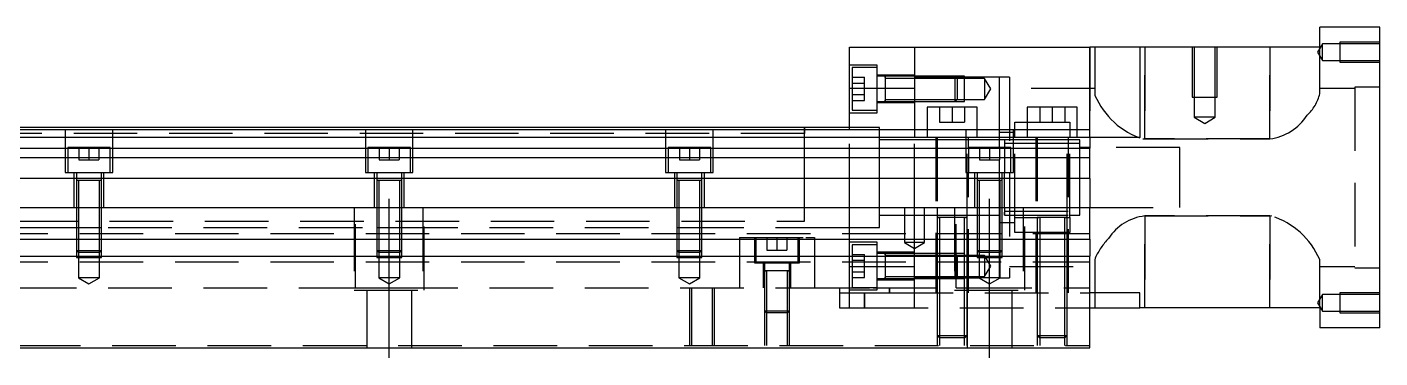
# Model space of a CAD drawing. Extents: x -20 to 861, y -279 to 102.
# Drawn here: x 427.6 to 698, y -233.5 to -167.5 of the extents above; entities that cross this region are included whole.
import ezdxf

# ---------------------------------------------------------------- set-up
doc = ezdxf.new("R2010")
doc.units = 0
doc.linetypes.add('CENTER', pattern=[50.8, 31.75, -6.35, 6.35, -6.35])
doc.linetypes.add('DASHED', pattern=[19.05, 12.7, -6.35])
doc.layers.get('0').update_dxf_attribs({"linetype": 'CONTINUOUS'})
doc.layers.add('CENTER', color=1, linetype='CENTER')

msp = doc.modelspace()

# ---------------------------------------------------------------- linework, layer by layer
at = {"color": 7, "linetype": 'CONTINUOUS'}
for p, q in [((686, -171.53), (686, -167.53)), ((698, -167.53), (686, -167.53)), ((698, -227.53), (698, -167.53)), ((592, -171.53), (605, -171.53)), ((592, -179.74658), (592, -171.53)), ((605, -171.53), (640, -171.53)), ((605, -171.53), (605, -188.03)), ((640, -188.03), (640, -171.53)), ((650, -171.53), (640, -171.53)), ((650, -171.53), (650, -189.53)), ((686, -171.53), (650, -171.53)), ((599.1, -177.352326), (599.1, -177.353182)), ((592, -179.74658), (605, -179.74658)), ((592, -188.03), (592, -179.74658)), ((599.1, -179.7023), (599.1, -179.98317)), ((599.1, -181.619328), (599.1, -182.352336)), ((617.5, -183.53), (607.5, -183.53)), ((607.5, -183.53), (607.5, -188.03)), ((617.5, -188.03), (617.5, -183.53)), ((637.5, -183.53), (627.5, -183.53)), ((627.5, -183.53), (627.5, -188.03)), ((637.5, -188.03), (637.5, -183.53)), ((583, -187.53), (413.5, -187.53)), ((640, -188.03), (413.5, -188.03)), ((583, -187.53), (582.995, -187.53)), ((583, -187.529994), (583, -188.03)), ((583, -187.530502), (583, -187.53)), ((583.005, -187.53), (583, -187.53)), ((592, -187.53), (583, -187.53)), ((583, -188.027168), (583, -187.530502)), ((583, -188.03), (583, -188.78)), ((640, -189.569608), (640, -188.03)), ((640, -189.569608), (413.5, -189.569608)), ((413.5, -191.690392), (640, -191.690392)), ((623, -190.029994), (623, -190.78)), ((650, -189.53), (640, -189.53)), ((640, -189.569608), (640, -191.690392)), ((640, -193.600532), (640, -191.690392)), ((640, -193.600532), (413.5, -193.600532)), ((640, -197.711934), (640, -193.600532)), ((640, -197.711934), (413.5, -197.711934)), ((640, -197.711934), (640, -203.53)), ((0, -203.53), (640, -203.53)), ((640, -209.83), (640, -203.53)), ((0, -209.83), (640, -209.83)), ((640, -209.83), (640, -213.23)), ((0, -213.23), (640, -213.23)), ((599.1, -212.707664), (599.1, -212.708522)), ((599.1, -212.708522), (599.1, -213.23)), ((640, -231.53), (640, -213.23)), ((599.1, -215.057638), (599.1, -215.33851)), ((599.1, -216.974666), (599.1, -217.707674)), ((650, -220.53), (640, -220.53)), ((650, -223.53), (650, -220.53)), ((640, -223.53), (650, -223.53)), ((686, -223.53), (650, -223.53)), ((686, -223.53), (686, -227.53)), ((698, -227.53), (686, -227.53)), ((0, -231.53), (640, -231.53))]:
    msp.add_line(p, q, dxfattribs=at)
at = {"color": 3, "linetype": 'DASHED'}
for p, q in [((640, -171.53), (640, -188.03)), ((641, -171.53), (641, -180.824836)), ((651, -189.844786), (651, -171.53)), ((651, -171.53), (651, -189.844786)), ((660.500006, -171.53), (660.500006, -181.53)), ((660.9, -171.53), (660.9, -181.53)), ((665.1, -181.53), (665.1, -171.53)), ((665.499994, -181.53), (665.499994, -171.53)), ((676, -171.53), (676, -189.844786)), ((676, -189.844786), (676, -171.53)), ((686.5, -170.88), (685.547372, -172.53)), ((685.547372, -172.53), (686.5, -174.18)), ((686, -180.824836), (686, -171.53)), ((686.5, -174.18), (686.5, -170.88)), ((690, -170.88), (686.5, -170.88)), ((690, -170.530006), (690, -174.529994)), ((698, -170.530006), (690, -170.530006)), ((698, -170.88), (690, -170.88)), ((597.5, -175.10233), (592, -175.10233)), ((592.5, -175.60233), (592.5, -179.85233)), ((597.5, -175.60233), (592.5, -175.60233)), ((597.5, -179.85233), (597.5, -175.10233)), ((686.5, -174.18), (690, -174.18)), ((690, -174.18), (698, -174.18)), ((690, -174.529994), (698, -174.529994)), ((592.5, -177.54293), (595, -177.54293)), ((595, -178.69763), (595, -177.54293)), ((605, -177.10233), (597.5, -177.10233)), ((599.105, -177.35233), (597.5, -177.35233)), ((604.99998, -177.35233), (599.095, -177.35233)), ((599.1, -177.35233), (599.1, -177.60978)), ((599.1, -177.609798), (599.1, -177.35233)), ((599.1, -177.60978), (599.1, -179.85233)), ((604.99998, -177.75233), (599.1, -177.75233)), ((613.1, -177.35233), (605, -177.35233)), ((613.100006, -177.352336), (605, -177.352336)), ((613.27767, -177.53), (605, -177.53)), ((613.5, -177.75233), (605, -177.75233)), ((613.1, -179.85233), (613.1, -177.35233)), ((613.5, -177.75233), (613.1, -177.35233)), ((615, -177.352336), (613.10002, -177.352336)), ((622, -177.53), (613.27767, -177.53)), ((613.5, -177.75233), (613.5, -179.85233)), ((615, -177.75233), (613.50002, -177.75233)), ((615, -182.352326), (615, -177.352336)), ((619, -177.75233), (615, -177.75233)), ((619, -177.75233), (619, -179.85233)), ((620.212436, -179.85233), (619, -177.75233)), ((622, -188.03), (622, -177.53)), ((624, -177.53), (622, -177.53)), ((624, -177.53), (624, -217.53)), ((592.5, -178.69763), (595, -178.69763)), ((592.5, -179.85233), (592.5, -184.10233)), ((592.5, -181.007032), (595, -181.007032)), ((595, -181.007032), (595, -178.69763)), ((595, -182.161732), (595, -181.007032)), ((597.5, -184.60233), (597.5, -179.85233)), ((599.1, -179.85233), (599.1, -181.619324)), ((613.1, -182.35233), (613.1, -179.85233)), ((613.5, -179.85233), (613.5, -181.95233)), ((619, -179.85233), (619, -181.95233)), ((619, -181.95233), (620.212436, -179.85233)), ((641, -179.78), (624, -179.78)), ((641, -180.824836), (641.035862, -181.153408)), ((693, -179.78), (686, -179.78)), ((693, -179.53), (693, -215.53)), ((698, -179.53), (693, -179.53)), ((592.5, -182.161732), (595, -182.161732)), ((597.5, -182.35233), (599.105, -182.35233)), ((597.5, -182.60233), (605, -182.60233)), ((599.095, -182.35233), (604.99998, -182.35233)), ((599.1, -181.619324), (599.1, -182.094932)), ((599.1, -181.95233), (604.99998, -181.95233)), ((599.1, -182.35233), (599.1, -182.094882)), ((599.1, -182.094932), (599.1, -182.35233)), ((605, -181.95233), (613.5, -181.95233)), ((605, -182.352326), (613.100006, -182.352326)), ((605, -182.35233), (613.1, -182.35233)), ((610, -183.53), (610, -186.53)), ((612.5, -183.53), (612.5, -186.53)), ((613.1, -182.35233), (613.5, -181.95233)), ((613.10002, -182.352326), (615, -182.352326)), ((613.50002, -181.95233), (615, -181.95233)), ((615, -181.95233), (619, -181.95233)), ((615, -183.53), (615, -186.53)), ((630, -183.53), (630, -186.53)), ((632.5, -183.53), (632.5, -186.53)), ((635, -183.53), (635, -186.53)), ((660.500006, -181.53), (665.499994, -181.53)), ((660.9, -181.53), (660.9, -185.53)), ((665.1, -185.53), (665.1, -181.53)), ((592, -184.60233), (597.5, -184.60233)), ((592.5, -184.10233), (597.5, -184.10233)), ((610, -186.53), (612.5, -186.53)), ((612.5, -186.53), (615, -186.53)), ((625, -186.53), (627.5, -186.53)), ((625, -188.03), (625, -186.53)), ((627.5, -186.53), (630, -186.53)), ((630, -186.53), (632.5, -186.53)), ((632.5, -186.53), (635, -186.53)), ((635, -186.53), (636, -186.53)), ((636, -186.53), (636, -188.03)), ((665.1, -185.53), (660.9, -185.53)), ((660.9, -185.53), (663, -186.742436)), ((663, -186.742436), (665.1, -185.53)), ((583, -188.78), (25, -188.78)), ((435.25, -188.03), (435.25, -196.53)), ((444.75, -196.53), (444.75, -188.03)), ((495.25, -188.03), (495.25, -196.53)), ((504.75, -196.53), (504.75, -188.03)), ((555.25, -188.03), (555.25, -196.53)), ((564.75, -196.53), (564.75, -188.03)), ((583, -197.730066), (583, -188.027168)), ((598, -187.53), (592, -187.53)), ((592, -203.53), (592, -188.03)), ((598, -197.53), (598, -187.53)), ((598, -197.53), (598, -187.53)), ((605, -188.03), (605, -189.53)), ((607.5, -188.03), (607.5, -189.53)), ((615.25, -188.03), (615.25, -196.53)), ((617.5, -189.53), (617.5, -188.03)), ((622, -189.53), (622, -188.03)), ((625, -188.53), (622, -188.53)), ((624.75, -196.53), (624.75, -188.03)), ((625, -189.53), (625, -188.03)), ((627.5, -188.03), (627.5, -189.53)), ((636, -188.03), (636, -189.53)), ((637.5, -189.53), (637.5, -188.03)), ((444.25, -191.53), (435.75, -191.53)), ((435.75, -191.53), (435.75, -196.53)), ((438, -191.53), (438, -194.03)), ((440, -191.53), (440, -194.03)), ((442, -191.53), (442, -194.03)), ((444.25, -196.53), (444.25, -191.53)), ((504.25, -191.53), (495.75, -191.53)), ((495.75, -191.53), (495.75, -196.53)), ((498, -191.53), (498, -194.03)), ((500, -191.53), (500, -194.03)), ((502, -191.53), (502, -194.03)), ((504.25, -196.53), (504.25, -191.53)), ((564.25, -191.53), (555.75, -191.53)), ((555.75, -191.53), (555.75, -196.53)), ((558, -191.53), (558, -194.03)), ((560, -191.53), (560, -194.03)), ((562, -191.53), (562, -194.03)), ((564.25, -196.53), (564.25, -191.53)), ((605, -190.03), (598, -190.03)), ((640, -189.53), (605, -189.53)), ((605, -203.53), (605, -189.53)), ((609.5, -190.03), (605, -190.03)), ((609.25, -189.53), (609.25, -220.53)), ((609.5, -189.53), (609.5, -203.53)), ((615.5, -190.03), (609.5, -190.03)), ((615.5, -205.535), (615.5, -189.53)), ((622, -190.03), (615.5, -190.03)), ((615.75, -191.53), (615.75, -189.53)), ((624.25, -191.53), (615.75, -191.53)), ((615.75, -191.53), (615.75, -196.53)), ((618, -191.53), (618, -194.03)), ((620, -191.53), (620, -194.03)), ((622, -191.53), (622, -189.53)), ((623, -190.03), (622, -190.03)), ((622, -191.53), (622, -194.03)), ((623, -190.03), (622.995, -190.03)), ((623, -190.03), (623, -190.579038)), ((623.005, -190.03), (623, -190.03)), ((625, -190.03), (623, -190.03)), ((623, -190.579038), (623, -191.52884)), ((625, -190.78), (623, -190.78)), ((623, -191.52884), (623, -196.429728)), ((624.25, -196.53), (624.25, -191.53)), ((625, -205.53), (625, -189.53)), ((629.5, -190.03), (625, -190.03)), ((629.5, -190.78), (625, -190.78)), ((629.25, -189.53), (629.25, -220.53)), ((629.5, -189.53), (629.5, -205.535)), ((635.5, -190.03), (629.5, -190.03)), ((635.5, -190.78), (629.5, -190.78)), ((635.5, -205.535), (635.5, -189.53)), ((636, -190.03), (635.5, -190.03)), ((636, -190.78), (635.5, -190.78)), ((635.75, -220.53), (635.75, -189.53)), ((636, -205.53), (636, -189.53)), ((638, -190.03), (636, -190.03)), ((638, -190.78), (636, -190.78)), ((638, -197.53), (638, -190.03)), ((640, -191.53), (638, -191.53)), ((658, -191.53), (640, -191.53)), ((650.61503, -189.829374), (651, -189.844786)), ((676, -189.844786), (651, -189.844786)), ((651, -189.844786), (676, -189.844786)), ((658, -197.53), (658, -191.53)), ((438, -194.03), (440, -194.03)), ((440, -194.03), (442, -194.03)), ((498, -194.03), (500, -194.03)), ((500, -194.03), (502, -194.03)), ((558, -194.03), (560, -194.03)), ((560, -194.03), (562, -194.03)), ((618, -194.03), (620, -194.03)), ((620, -194.03), (622, -194.03)), ((622, -197.53), (622, -194.03)), ((435.25, -196.53), (444.75, -196.53)), ((437, -196.53), (437, -203.53)), ((437.5, -196.53), (437.5, -198.13)), ((442.5, -198.13), (442.5, -196.53)), ((443, -203.53), (443, -196.53)), ((495.25, -196.53), (504.75, -196.53)), ((497, -196.53), (497, -203.53)), ((497.5, -196.53), (497.5, -198.13)), ((502.5, -198.13), (502.5, -196.53)), ((503, -203.53), (503, -196.53)), ((555.25, -196.53), (564.75, -196.53)), ((557, -196.53), (557, -203.53)), ((557.5, -196.53), (557.5, -198.13)), ((562.5, -198.13), (562.5, -196.53)), ((563, -203.53), (563, -196.53)), ((615.25, -196.53), (624.75, -196.53)), ((615.75, -220.53), (615.75, -196.53)), ((617, -196.53), (617, -203.53)), ((617.5, -196.53), (617.5, -198.13)), ((622.5, -198.13), (622.5, -196.53)), ((623, -203.53), (623, -196.53)), ((437.5, -198.125), (437.5, -198.13)), ((442.5, -198.13), (437.5, -198.13)), ((437.5, -198.13), (437.5, -198.135)), ((437.5, -198.13), (437.5, -203.52998)), ((437.9, -198.13), (437.9, -203.52998)), ((442.1, -203.52998), (442.1, -198.13)), ((442.5, -198.13), (442.5, -198.125)), ((442.5, -198.135), (442.5, -198.13)), ((442.5, -203.52998), (442.5, -198.13)), ((497.5, -198.125), (497.5, -198.13)), ((502.5, -198.13), (497.5, -198.13)), ((497.5, -198.13), (497.5, -198.135)), ((497.5, -198.13), (497.5, -203.52998)), ((497.9, -198.13), (497.9, -203.52998)), ((502.1, -203.52998), (502.1, -198.13)), ((502.5, -198.13), (502.5, -198.125)), ((502.5, -198.135), (502.5, -198.13)), ((502.5, -203.52998), (502.5, -198.13)), ((557.5, -198.125), (557.5, -198.13)), ((562.5, -198.13), (557.5, -198.13)), ((557.5, -198.13), (557.5, -198.135)), ((557.5, -198.13), (557.5, -203.52998)), ((557.9, -198.13), (557.9, -203.52998)), ((562.1, -203.52998), (562.1, -198.13)), ((562.5, -198.13), (562.5, -198.125)), ((562.5, -198.135), (562.5, -198.13)), ((562.5, -203.52998), (562.5, -198.13)), ((583, -206.28), (583, -197.730066)), ((598, -207.53), (598, -197.53)), ((598, -207.53), (598, -197.53)), ((617.5, -198.125), (617.5, -198.13)), ((617.757468, -198.13), (617.5, -198.13)), ((617.5, -198.13), (617.5, -203.52998)), ((617.5, -198.13), (617.5, -198.135)), ((622.242552, -198.13), (617.757468, -198.13)), ((617.9, -198.13), (617.9, -203.52998)), ((622, -203.53), (622, -197.53)), ((622.1, -203.52998), (622.1, -198.13)), ((622.5, -198.13), (622.242552, -198.13)), ((622.5, -198.13), (622.5, -198.125)), ((622.5, -203.52998), (622.5, -198.13)), ((622.5, -198.135), (622.5, -198.13)), ((638, -205.03), (638, -197.53)), ((658, -203.53), (658, -197.53)), ((437.5, -203.53), (437.5, -209.83)), ((437.500006, -203.53), (437.500006, -209.83)), ((437.9, -203.53), (437.9, -209.83)), ((442.1, -209.83), (442.1, -203.53)), ((442.499994, -209.83), (442.499994, -203.53)), ((442.5, -209.83), (442.5, -203.53)), ((493, -203.53), (493, -220.03)), ((493.291796, -219.53), (493.291796, -203.53)), ((497.5, -203.53), (497.5, -209.83)), ((497.500006, -203.53), (497.500006, -209.83)), ((497.9, -203.53), (497.9, -209.83)), ((502.1, -209.83), (502.1, -203.53)), ((502.499994, -209.83), (502.499994, -203.53)), ((502.5, -209.83), (502.5, -203.53)), ((506.708204, -203.53), (506.708204, -219.53)), ((507, -220.03), (507, -203.53)), ((557.5, -203.53), (557.5, -209.83)), ((557.500006, -203.53), (557.500006, -209.83)), ((557.9, -203.53), (557.9, -209.83)), ((562.1, -209.83), (562.1, -203.53)), ((562.499994, -209.83), (562.499994, -203.53)), ((562.5, -209.83), (562.5, -203.53)), ((592, -209.83), (592, -203.53)), ((598, -205.03), (605, -205.03)), ((603, -203.53), (603, -210.53)), ((605, -209.83), (605, -203.53)), ((605, -205.03), (609.5, -205.03)), ((607, -210.53), (607, -203.53)), ((609.5, -203.53), (609.5, -205.53)), ((609.5, -205.03), (623.005, -205.03)), ((613, -203.53), (613, -220.03)), ((613.291796, -219.53), (613.291796, -203.53)), ((617.5, -203.53), (617.5, -209.83)), ((617.500006, -203.53), (617.500006, -209.83)), ((617.9, -203.53), (617.9, -209.83)), ((622, -212.53), (622, -203.53)), ((622.1, -209.83), (622.1, -203.53)), ((622.499994, -209.83), (622.499994, -203.53)), ((622.5, -209.83), (622.5, -203.53)), ((622.995, -205.03), (636, -205.03)), ((623, -203.631716), (623, -204.481128)), ((623, -204.28), (638, -204.28)), ((623, -205.03), (623, -204.480962)), ((623, -204.481128), (623, -205.03)), ((623.005, -205.03), (636, -205.03)), ((626.708204, -203.53), (626.708204, -219.53)), ((627, -220.03), (627, -203.53)), ((636, -205.03), (638, -205.03)), ((640, -203.53), (658, -203.53)), ((651, -205.215214), (676, -205.215214)), ((676, -205.215214), (651, -205.215214)), ((651, -223.53), (651, -205.215214)), ((651, -205.215214), (651, -223.53)), ((676, -205.215214), (676, -223.53)), ((676, -223.53), (676, -205.215214)), ((676.383512, -205.230578), (676, -205.215214)), ((25, -206.28), (583, -206.28)), ((386.708204, -207.53), (583.005, -207.53)), ((437.5, -207.53), (437.9, -207.53)), ((437.9, -207.53), (442.1, -207.53)), ((442.1, -207.53), (442.5, -207.53)), ((497.5, -207.53), (497.9, -207.53)), ((497.9, -207.53), (502.1, -207.53)), ((502.1, -207.53), (502.5, -207.53)), ((557.5, -207.53), (557.9, -207.53)), ((557.9, -207.53), (562.1, -207.53)), ((562.1, -207.53), (562.5, -207.53)), ((582.995, -207.53), (583.291796, -207.53)), ((583.291796, -207.53), (592, -207.53)), ((592, -207.53), (598, -207.53)), ((609.5, -205.525), (609.5, -205.53)), ((609.5, -205.53), (609.84965, -205.53)), ((609.849602, -205.53), (609.5, -205.53)), ((609.5, -205.53), (609.5, -209.83)), ((609.5, -205.53), (609.5, -205.535)), ((615.15035, -205.53), (609.849602, -205.53)), ((610, -205.53), (610, -209.83)), ((615, -213.23), (615, -205.53)), ((615.150204, -205.53), (615.5, -205.53)), ((615.5, -205.53), (615.15035, -205.53)), ((615.5, -213.23), (615.5, -205.525)), ((622, -206.53), (625, -206.53)), ((625, -205.53), (629.39999, -205.53)), ((625, -208.53), (625, -205.53)), ((629.39999, -205.53), (629.499994, -205.53)), ((629.5, -205.525), (629.5, -213.23)), ((629.5, -205.53), (629.84965, -205.53)), ((629.849602, -205.53), (629.5, -205.53)), ((635.15035, -205.53), (629.849602, -205.53)), ((630, -205.53), (630, -213.23)), ((635, -213.23), (635, -205.53)), ((635.150204, -205.53), (635.5, -205.53)), ((635.5, -205.53), (635.15035, -205.53)), ((635.5, -213.23), (635.5, -205.525)), ((635.500006, -205.53), (635.60001, -205.53)), ((635.60001, -205.53), (636, -205.53)), ((636, -205.53), (636, -208.53)), ((0, -208.68), (640, -208.68)), ((437.5, -209.83), (437.5, -212.13)), ((437.500006, -209.83), (437.500006, -212.130006)), ((437.9, -209.83), (437.9, -212.53)), ((442.1, -212.53), (442.1, -209.83)), ((442.499994, -212.130006), (442.499994, -209.83)), ((442.5, -212.13), (442.5, -209.83)), ((497.5, -209.83), (497.5, -212.13)), ((497.500006, -209.83), (497.500006, -212.130006)), ((497.9, -209.83), (497.9, -212.53)), ((502.1, -212.53), (502.1, -209.83)), ((502.499994, -212.130006), (502.499994, -209.83)), ((502.5, -212.13), (502.5, -209.83)), ((557.5, -209.83), (557.5, -212.13)), ((557.500006, -209.83), (557.500006, -212.130006)), ((557.9, -209.83), (557.9, -212.53)), ((562.1, -212.53), (562.1, -209.83)), ((562.499994, -212.130006), (562.499994, -209.83)), ((562.5, -212.13), (562.5, -209.83)), ((570, -209.53), (570, -209.83)), ((570, -209.53), (583.291796, -209.53)), ((570, -209.83), (570, -213.23)), ((573, -209.53), (573, -214.53)), ((573.25, -209.53), (573.25, -209.83)), ((573.25, -209.83), (573.25, -213.23)), ((575.5, -209.53), (575.5, -212.03)), ((577.5, -209.53), (577.5, -212.03)), ((579.5, -209.53), (579.5, -212.03)), ((581.75, -209.83), (581.75, -209.53)), ((581.75, -213.23), (581.75, -209.83)), ((582, -214.53), (582, -209.53)), ((583.291796, -209.53), (585, -209.53)), ((585, -209.53), (585, -209.83)), ((585, -209.83), (585, -213.23)), ((592, -213.23), (592, -209.83)), ((597.5, -210.45767), (592, -210.45767)), ((597.5, -215.20767), (597.5, -210.45767)), ((607, -210.53), (603, -210.53)), ((603, -210.53), (605, -211.6847)), ((605, -213.23), (605, -209.83)), ((605, -211.6847), (607, -210.53)), ((609.5, -209.83), (609.5, -213.23)), ((610, -209.83), (610, -213.23)), ((617.5, -209.83), (617.5, -212.13)), ((617.500006, -209.83), (617.500006, -212.130006)), ((617.9, -209.83), (617.9, -212.53)), ((622.1, -212.53), (622.1, -209.83)), ((622.499994, -212.130006), (622.499994, -209.83)), ((622.5, -212.13), (622.5, -209.83)), ((636, -208.53), (625, -208.53)), ((437.5, -212.13), (442.5, -212.13)), ((437.5, -212.13), (437.9, -212.53)), ((437.500006, -212.13002), (437.500006, -213.23)), ((437.500006, -213.23), (437.500006, -213.53)), ((437.500006, -213.53), (442.499994, -213.53)), ((442.1, -212.53), (437.9, -212.53)), ((437.9, -212.53002), (437.9, -213.53)), ((437.9, -213.53), (437.9, -217.53)), ((442.1, -212.53), (442.5, -212.13)), ((442.1, -213.53), (442.1, -212.53002)), ((442.1, -217.53), (442.1, -213.53)), ((442.499994, -213.23), (442.499994, -212.13002)), ((442.499994, -213.53), (442.499994, -213.23)), ((497.5, -212.13), (502.5, -212.13)), ((497.5, -212.13), (497.9, -212.53)), ((497.500006, -212.13002), (497.500006, -213.23)), ((497.500006, -213.23), (497.500006, -213.53)), ((497.500006, -213.53), (502.499994, -213.53)), ((502.1, -212.53), (497.9, -212.53)), ((497.9, -212.53002), (497.9, -213.53)), ((497.9, -213.53), (497.9, -217.53)), ((502.1, -212.53), (502.5, -212.13)), ((502.1, -213.53), (502.1, -212.53002)), ((502.1, -217.53), (502.1, -213.53)), ((502.499994, -213.23), (502.499994, -212.13002)), ((502.499994, -213.53), (502.499994, -213.23)), ((557.5, -212.13), (562.5, -212.13)), ((557.5, -212.13), (557.9, -212.53)), ((557.500006, -212.13002), (557.500006, -213.23)), ((557.500006, -213.23), (557.500006, -213.53)), ((557.500006, -213.53), (562.499994, -213.53)), ((562.1, -212.53), (557.9, -212.53)), ((557.9, -212.53002), (557.9, -213.53)), ((557.9, -213.53), (557.9, -217.53)), ((562.1, -212.53), (562.5, -212.13)), ((562.1, -213.53), (562.1, -212.53002)), ((562.1, -217.53), (562.1, -213.53)), ((562.499994, -213.23), (562.499994, -212.13002)), ((562.499994, -213.53), (562.499994, -213.23)), ((570, -213.23), (570, -219.53)), ((573.25, -213.23), (573.25, -214.53)), ((575.5, -212.03), (577.5, -212.03)), ((577.5, -212.03), (579.5, -212.03)), ((581.75, -214.53), (581.75, -213.23)), ((585, -213.23), (585, -219.53)), ((592, -215.31342), (592, -213.23)), ((592.5, -210.95767), (592.5, -213.23)), ((597.5, -210.95767), (592.5, -210.95767)), ((592.5, -212.898268), (595, -212.898268)), ((592.5, -213.23), (592.5, -215.20767)), ((595, -214.052968), (595, -212.898268)), ((605, -212.45767), (597.5, -212.45767)), ((599.105, -212.70767), (597.5, -212.70767)), ((604.99998, -212.70767), (599.095, -212.70767)), ((599.1, -212.70767), (599.1, -212.965118)), ((599.1, -212.965136), (599.1, -212.70767)), ((599.1, -212.965118), (599.1, -213.229906)), ((604.99998, -213.10767), (599.1, -213.10767)), ((599.1, -213.229906), (599.1, -215.20767)), ((609.5, -212.70767), (605, -212.70767)), ((609.5, -212.707674), (605, -212.707674)), ((609.5, -213.10767), (605, -213.10767)), ((605, -220.53), (605, -213.23)), ((610, -212.70767), (609.5, -212.70767)), ((610, -212.707674), (609.5, -212.707674)), ((610, -213.10767), (609.5, -213.10767)), ((609.5, -213.23), (609.5, -220.52998)), ((613.1, -212.70767), (610, -212.70767)), ((613.100006, -212.707674), (610, -212.707674)), ((613.5, -213.10767), (610, -213.10767)), ((610, -213.23), (610, -220.52998)), ((613.1, -213.23), (613.1, -212.70767)), ((613.5, -213.10767), (613.1, -212.70767)), ((613.1, -215.20767), (613.1, -213.23)), ((615, -212.707674), (613.10002, -212.707674)), ((613.5, -213.10767), (613.5, -213.23)), ((613.5, -213.23), (613.5, -215.20767)), ((615, -213.10767), (613.50002, -213.10767)), ((619, -213.10767), (615, -213.10767)), ((615, -220.52998), (615, -213.23)), ((615.5, -220.52998), (615.5, -213.23)), ((617.5, -212.13), (622.5, -212.13)), ((617.5, -212.13), (617.9, -212.53)), ((617.500006, -212.13002), (617.500006, -213.23)), ((617.500006, -213.23), (617.500006, -213.53)), ((617.500006, -213.53), (622.499994, -213.53)), ((622.1, -212.53), (617.9, -212.53)), ((617.9, -212.53002), (617.9, -213.53)), ((617.9, -213.53), (617.9, -217.53)), ((619, -213.10767), (619, -215.20767)), ((620.212436, -215.20767), (619, -213.10767)), ((622, -213.23), (622, -212.53)), ((622, -213.53), (622, -213.23)), ((622, -217.53), (622, -213.53)), ((622.1, -212.53), (622.5, -212.13)), ((622.1, -213.53), (622.1, -212.53002)), ((622.1, -217.53), (622.1, -213.53)), ((622.499994, -213.23), (622.499994, -212.13002)), ((622.499994, -213.53), (622.499994, -213.23)), ((629.5, -213.23), (629.5, -220.52998)), ((630, -213.23), (630, -220.52998)), ((635, -220.52998), (635, -213.23)), ((635.5, -220.52998), (635.5, -213.23)), ((0, -214.38), (640, -214.38)), ((573, -214.53), (582, -214.53)), ((574.75, -214.53), (574.75, -219.53)), ((575, -214.53), (575, -216.13)), ((575, -216.125), (575, -216.13)), ((575, -216.13), (575.257448, -216.13)), ((575.257468, -216.13), (575, -216.13)), ((575, -216.13), (575, -219.52998)), ((575, -216.13), (575, -216.135)), ((579.742552, -216.13), (575.257468, -216.13)), ((575.4, -216.13), (575.4, -219.52998)), ((579.6, -219.52998), (579.6, -216.13)), ((580, -216.13), (579.742552, -216.13)), ((579.742602, -216.13), (580, -216.13)), ((580, -216.13), (580, -214.53)), ((580, -216.13), (580, -216.125)), ((580, -219.52998), (580, -216.13)), ((580, -216.135), (580, -216.13)), ((580.25, -219.53), (580.25, -214.53)), ((592, -215.31342), (596.708204, -215.31342)), ((592, -219.53), (592, -215.31342)), ((592.5, -214.052968), (595, -214.052968)), ((592.5, -215.20767), (592.5, -219.45767)), ((595, -216.36237), (595, -214.052968)), ((596.708204, -215.31342), (605, -215.31342)), ((597.5, -219.95767), (597.5, -215.20767)), ((599.1, -215.20767), (599.1, -216.974664)), ((613.1, -217.70767), (613.1, -215.20767)), ((613.5, -215.20767), (613.5, -217.30767)), ((619, -215.20767), (619, -217.30767)), ((619, -217.30767), (620.212436, -215.20767)), ((624, -215.28), (641, -215.28)), ((641.02814, -213.946646), (641, -214.235164)), ((641, -214.235164), (641, -223.53)), ((641.119076, -213.599652), (641.02814, -213.946646)), ((686, -214.235164), (685.96376, -213.905044)), ((686, -223.53), (686, -214.235164)), ((686, -215.28), (693, -215.28)), ((693, -215.53), (698, -215.53)), ((442.1, -217.53), (437.9, -217.53)), ((437.9, -217.53), (440, -218.742436)), ((440, -218.742436), (442.1, -217.53)), ((502.1, -217.53), (497.9, -217.53)), ((497.9, -217.53), (500, -218.742436)), ((500, -218.742436), (502.1, -217.53)), ((562.1, -217.53), (557.9, -217.53)), ((557.9, -217.53), (560, -218.742436)), ((560, -218.742436), (562.1, -217.53)), ((592.5, -216.36237), (595, -216.36237)), ((592.5, -217.51707), (595, -217.51707)), ((595, -217.51707), (595, -216.36237)), ((597.5, -217.70767), (599.105, -217.70767)), ((597.5, -217.95767), (605, -217.95767)), ((599.095, -217.70767), (604.99998, -217.70767)), ((599.1, -216.974664), (599.1, -217.450272)), ((599.1, -217.30767), (604.99998, -217.30767)), ((599.1, -217.70767), (599.1, -217.45022)), ((599.1, -217.450272), (599.1, -217.70767)), ((605, -217.30767), (609.5, -217.30767)), ((605, -217.53), (609.5, -217.53)), ((605, -217.707664), (609.5, -217.707664)), ((605, -217.70767), (609.5, -217.70767)), ((609.5, -217.30767), (610, -217.30767)), ((609.5, -217.53), (610, -217.53)), ((609.5, -217.707664), (610, -217.707664)), ((609.5, -217.70767), (610, -217.70767)), ((610, -217.30767), (613.5, -217.30767)), ((610, -217.53), (613.27767, -217.53)), ((610, -217.707664), (613.100006, -217.707664)), ((610, -217.70767), (613.1, -217.70767)), ((613.1, -217.70767), (613.5, -217.30767)), ((613.10002, -217.707664), (615, -217.707664)), ((613.27767, -217.53), (615, -217.53)), ((613.50002, -217.30767), (615, -217.30767)), ((615, -217.30767), (619, -217.30767)), ((615, -217.53), (615.5, -217.53)), ((615.5, -217.53), (617.9, -217.53)), ((622.1, -217.53), (617.9, -217.53)), ((617.9, -217.53), (620, -218.742436)), ((620, -218.742436), (622.1, -217.53)), ((622.1, -217.53), (624, -217.53)), ((386.708204, -219.53), (583.291796, -219.53)), ((493, -220.03), (507, -220.03)), ((493.291796, -219.53), (506.708204, -219.53)), ((495.5, -220.03), (495.5, -231.53)), ((504.5, -231.53), (504.5, -220.03)), ((560.000006, -219.53), (560.000006, -231.03)), ((560.4, -219.53), (560.4, -231.03)), ((564.6, -231.03), (564.6, -219.53)), ((564.999994, -231.03), (564.999994, -219.53)), ((575, -219.53), (575, -224.13)), ((575.000006, -219.53), (575.000006, -224.130006)), ((575.4, -219.53), (575.4, -224.53)), ((579.6, -224.53), (579.6, -219.53)), ((579.999994, -224.130006), (579.999994, -219.53)), ((580, -224.13), (580, -219.53)), ((583.291796, -219.53), (596.708204, -219.53)), ((590, -219.53), (590, -220.53)), ((590, -220.53), (600, -220.53)), ((590, -220.53), (590, -223.53)), ((592, -223.53), (592, -219.53)), ((592, -219.95767), (597.5, -219.95767)), ((592.5, -219.45767), (597.5, -219.45767)), ((595, -223.53), (595, -220.53)), ((595, -220.53), (595, -223.53)), ((596.708204, -219.53), (640, -219.53)), ((600, -220.53), (600, -219.53)), ((600, -219.53), (600, -220.53)), ((600, -220.53), (640, -220.53)), ((605, -223.53), (605, -220.53)), ((609.5, -220.53), (609.5, -229.03)), ((609.500006, -220.53), (609.500006, -229.030006)), ((610, -220.53), (610, -229.53)), ((613, -220.03), (627, -220.03)), ((613.291796, -219.53), (626.708204, -219.53)), ((615, -229.53), (615, -220.53)), ((615.499994, -229.030006), (615.499994, -220.53)), ((615.5, -220.03), (615.5, -231.53)), ((615.5, -229.03), (615.5, -220.53)), ((624.5, -231.53), (624.5, -220.03)), ((629.5, -220.53), (629.5, -229.03)), ((629.500006, -220.53), (629.500006, -229.030006)), ((630, -220.53), (630, -229.53)), ((635, -229.53), (635, -220.53)), ((635.499994, -229.030006), (635.499994, -220.53)), ((635.5, -229.03), (635.5, -220.53)), ((686.5, -220.88), (685.547372, -222.53)), ((686.5, -224.18), (686.5, -220.88)), ((690, -220.88), (686.5, -220.88)), ((690, -220.530006), (690, -224.529994)), ((698, -220.530006), (690, -220.530006)), ((698, -220.88), (690, -220.88)), ((575, -224.13), (580, -224.13)), ((575, -224.13), (575.4, -224.53)), ((575.000006, -224.13002), (575.000006, -231.03)), ((579.6, -224.53), (580, -224.13)), ((579.999994, -231.03), (579.999994, -224.13002)), ((590, -223.53), (595, -223.53)), ((595, -223.53), (640, -223.53)), ((685.547372, -222.53), (686.5, -224.18)), ((686.5, -224.18), (690, -224.18)), ((690, -224.18), (698, -224.18)), ((579.6, -224.53), (575.4, -224.53)), ((575.4, -224.53002), (575.4, -231.03)), ((579.6, -231.03), (579.6, -224.53002)), ((690, -224.529994), (698, -224.529994)), ((609.5, -229.03), (615.5, -229.03)), ((609.5, -229.03), (610, -229.53)), ((609.500006, -229.03002), (609.500006, -231.03)), ((615, -229.53), (610, -229.53)), ((610, -229.53002), (610, -231.03)), ((615, -229.53), (615.5, -229.03)), ((615, -231.03), (615, -229.53002)), ((615.499994, -231.03), (615.499994, -229.03002)), ((629.5, -229.03), (635.5, -229.03)), ((629.5, -229.03), (630, -229.53)), ((629.500006, -229.03002), (629.500006, -231.03)), ((635, -229.53), (630, -229.53)), ((630, -229.53002), (630, -231.03)), ((635, -229.53), (635.5, -229.03)), ((635, -231.03), (635, -229.53002)), ((635.499994, -231.03), (635.499994, -229.03002)), ((6.499992, -231.03), (640, -231.03))]:
    msp.add_line(p, q, dxfattribs=at)
for centre, radius, start, end in [((677.487225, -178.649914), 8.786217, 312.59251616, 345.66813465), ((655.412749, -174.906012), 15.675613, 203.48708594, 252.17789553), ((674.64, -179.497179), 10.436597, 277.48754277, 327.41246533), ((652.109519, -215.053125), 9.900279, 96.43462492, 147.2861536), ((671.593646, -220.148138), 15.667687, 23.48252767, 72.19873987), ((652.817154, -218.729256), 12.773326, 135.03444464, 156.32256147)]:
    msp.add_arc(centre, radius, start, end, dxfattribs=at)
at = {"layer": 'CENTER', "color": 1, "linetype": 'CENTER'}
for p, q in [((500, -233.53), (500, -201.53)), ((620, -233.53), (620, -201.53))]:
    msp.add_line(p, q, dxfattribs=at)

doc.saveas('drawing.dxf')
